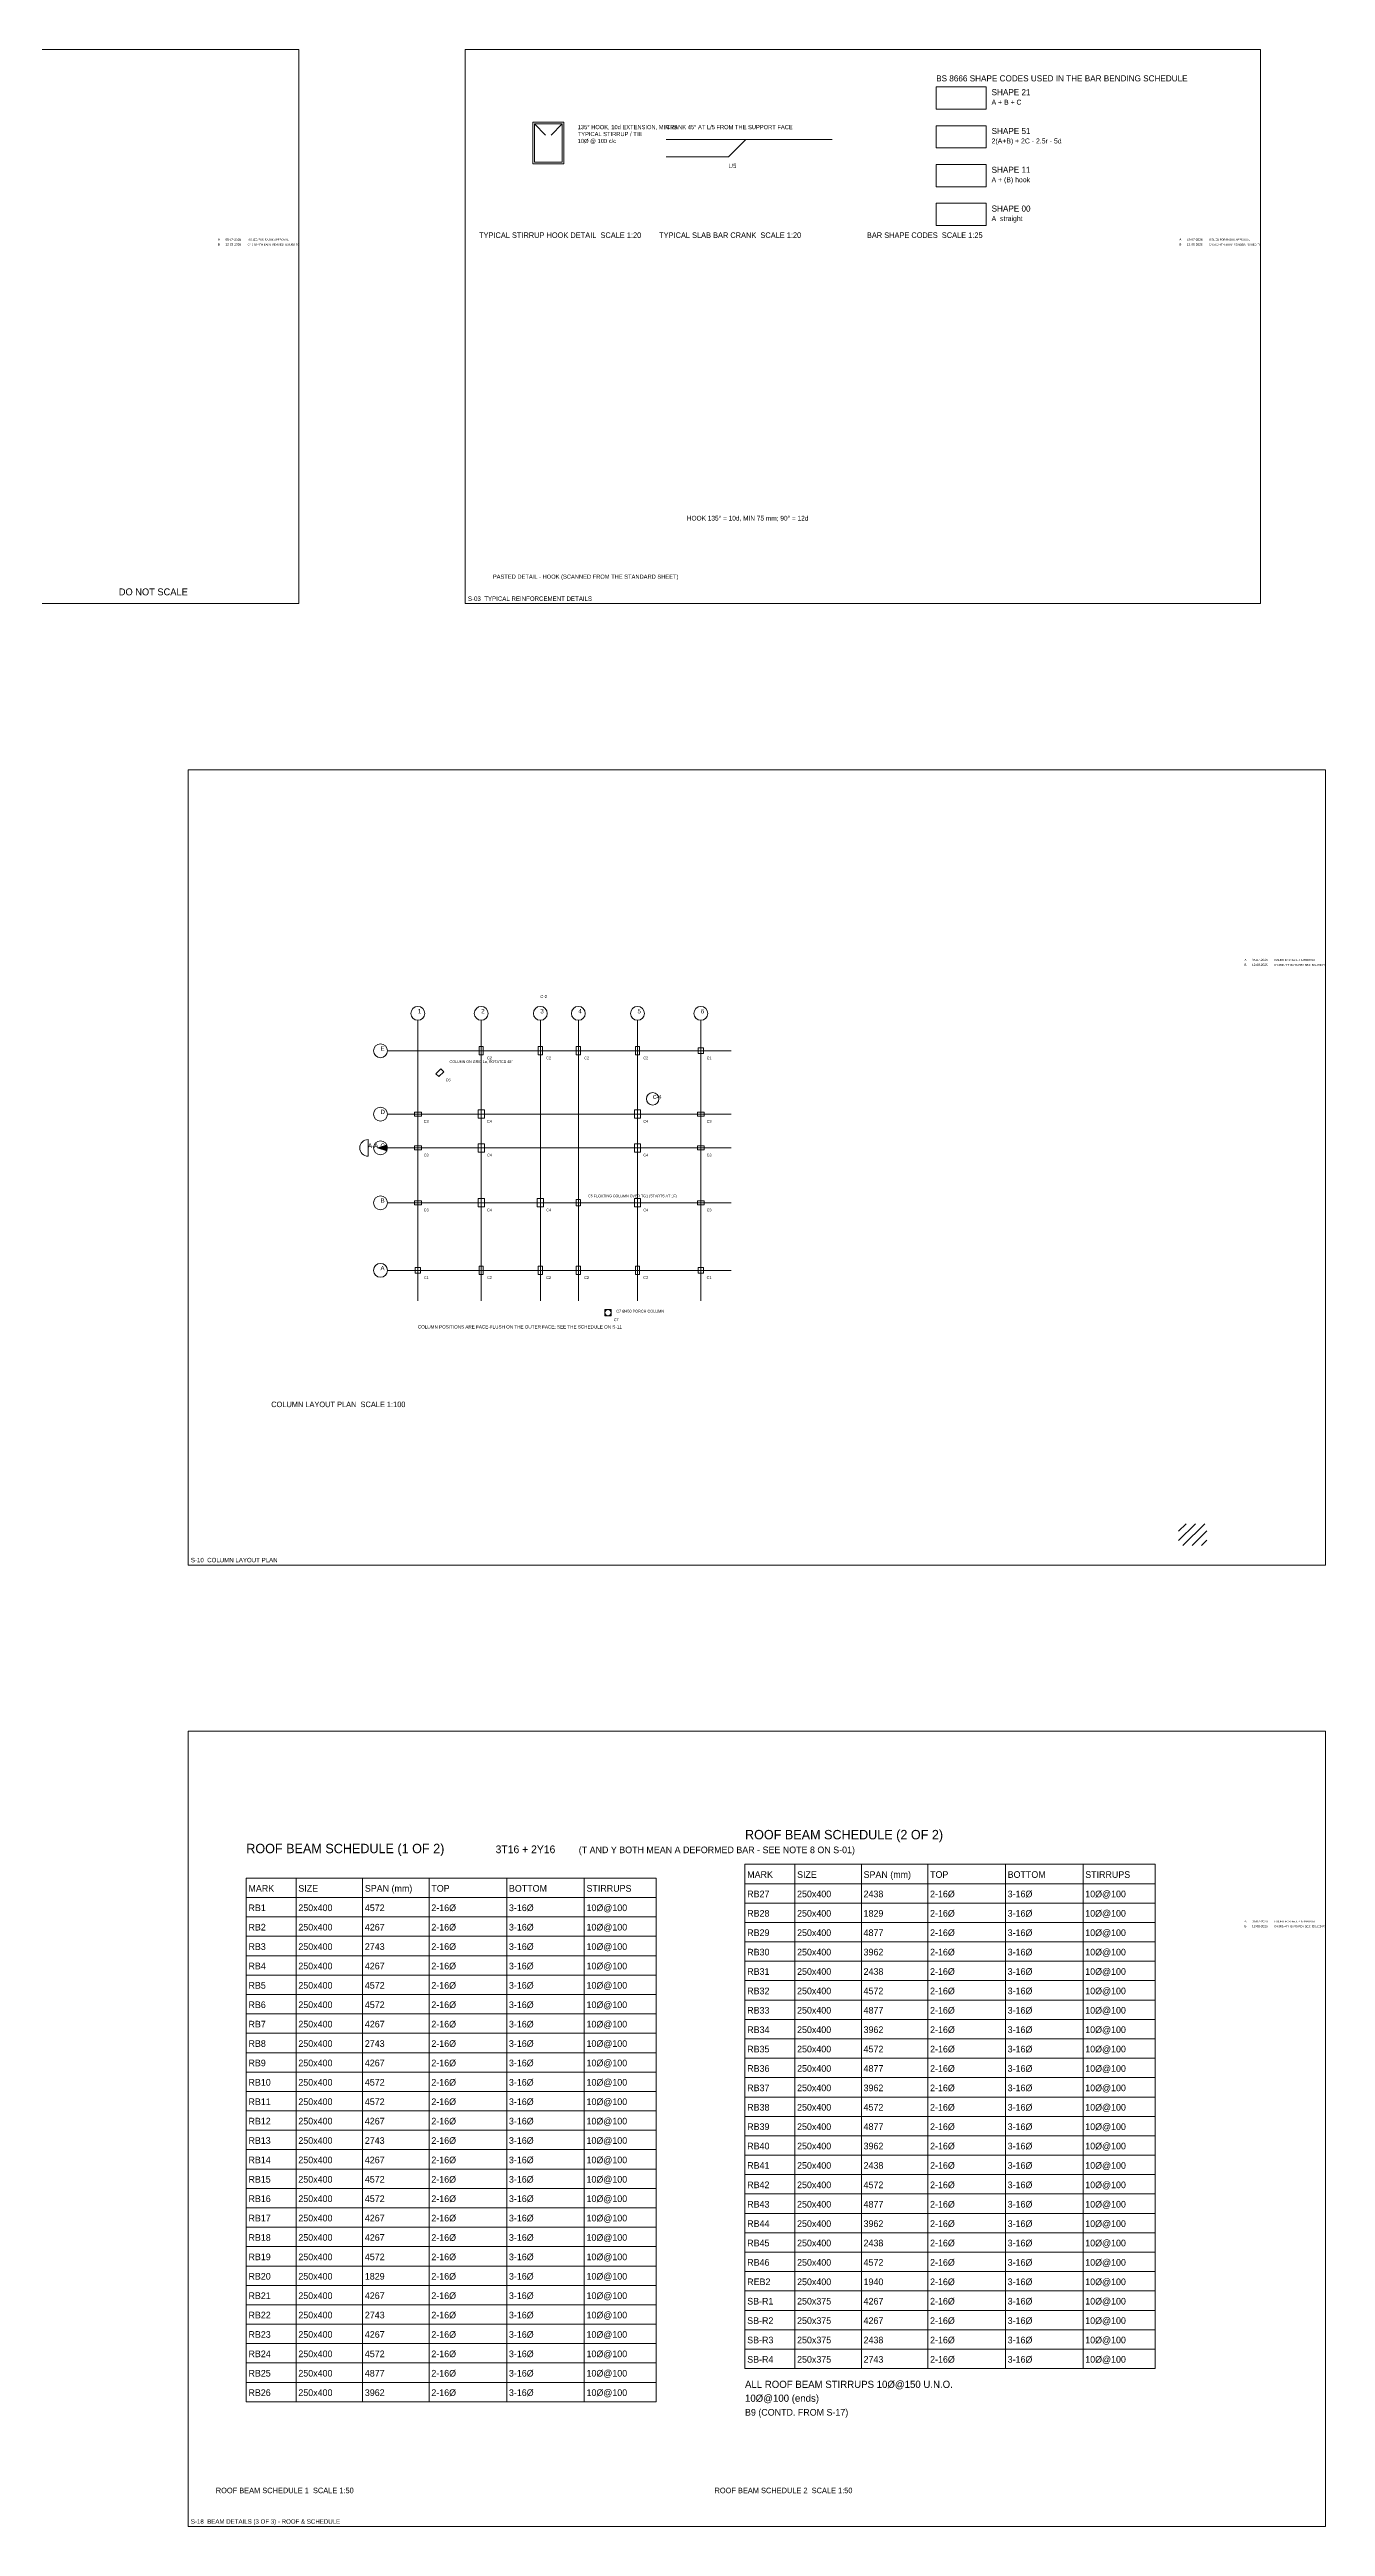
# Model space of a CAD drawing. Extents: x 1000 to 741800, y -207200 to 58400.
# Drawn here: x 179200 to 271300, y -137800 to 41000 of the extents above; entities that cross this region are included whole.
import ezdxf

# ---------------------------------------------------------------- set-up
doc = ezdxf.new("R2010")
doc.units = 0
doc.linetypes.add('DASHED', pattern=[1.524, 1.27, -0.254])
doc.layers.get('0').update_dxf_attribs({"lineweight": 0, "plot": 0})
for name, color, linetype, lineweight, plot in [('Arrow', 7, 'Continuous', 0, False), ('Beam Line', 4, 'Continuous', 0, False), ('Column', 1, 'Continuous', 0, False), ('Grid', 8, 'Continuous', 0, False), ('Grid Circle', 8, 'Continuous', 0, False), ('Grid text', 7, 'Continuous', 0, False), ('Hatch', 9, 'Continuous', 0, False), ('Rod-1', 6, 'Continuous', 0, False), ('Rod-2', 2, 'Continuous', 0, False), ('Rod-Stirrup', 3, 'Continuous', 0, False), ('Sheet', 7, 'Continuous', 0, False), ('Text-1', 7, 'Continuous', 0, False), ('Text-2', 7, 'Continuous', 0, False), ('TITLE', 7, 'Continuous', 0, False)]:
    doc.layers.add(name, color=color, linetype=linetype, lineweight=lineweight, plot=plot)

# ---------------------------------------------------------------- blocks, each defined once
blk = doc.blocks.new('GRID_BUBBLE')
at = {"layer": 'Grid Circle'}
blk.add_circle((0, 0), 500, dxfattribs=at)
at = {"layer": 'Text-1'}
blk.add_attdef('GRID', (0, 0), '', height=320, dxfattribs=at)
blk = doc.blocks.new('COL_TAG')
at = {"layer": 'Grid Circle'}
blk.add_circle((0, 0), 450, dxfattribs=at)
at = {"layer": 'Text-1'}
blk.add_attdef('MARK', (0, 0), '', height=280, dxfattribs=at)
blk = doc.blocks.new('SECTION_MARK')
at = {"layer": 'Arrow'}
blk.add_solid([(600, 0), (1400, 250), (1400, -250)], dxfattribs=at)
at = {"layer": 'Text-1'}
blk.add_line((0, -600), (0, 600), dxfattribs=at)
blk.add_arc((0, 0), 600, 90, 270, dxfattribs=at)
blk.add_attdef('SEC', (0, 0), '', height=320, dxfattribs=at)

msp = doc.modelspace()

# ---------------------------------------------------------------- hatches: boundary and pattern name
at = {"layer": 'Hatch'}
h = msp.add_hatch(dxfattribs=at)
h.set_pattern_fill('ANSI31', color=256, scale=150)
h.paths.add_polyline_path([(260700, -67000), (262742, -67000), (262742, -65415), (260700, -65415)])

# ---------------------------------------------------------------- linework, layer by layer
for p, q in [((193400, -91000), (223000, -91000)), ((193400, -91000), (193400, -128800)), ((197000, -91000), (197000, -128800)), ((201800, -91000), (201800, -128800)), ((206600, -91000), (206600, -128800)), ((212200, -91000), (212200, -128800)), ((217800, -91000), (217800, -128800)), ((223000, -91000), (223000, -128800)), ((229400, -90000), (259000, -90000)), ((229400, -90000), (229400, -126400)), ((233000, -90000), (233000, -126400)), ((237800, -90000), (237800, -126400)), ((242600, -90000), (242600, -126400)), ((248200, -90000), (248200, -126400)), ((253800, -90000), (253800, -126400)), ((259000, -90000), (259000, -126400)), ((193400, -92400), (223000, -92400)), ((229400, -91400), (259000, -91400)), ((229400, -92800), (259000, -92800)), ((193400, -93800), (223000, -93800)), ((229400, -94200), (259000, -94200)), ((193400, -95200), (223000, -95200)), ((229400, -95600), (259000, -95600)), ((193400, -96600), (223000, -96600)), ((193400, -98000), (223000, -98000)), ((229400, -97000), (259000, -97000)), ((193400, -99400), (223000, -99400)), ((229400, -98400), (259000, -98400)), ((229400, -99800), (259000, -99800)), ((193400, -100800), (223000, -100800)), ((229400, -101200), (259000, -101200)), ((193400, -102200), (223000, -102200)), ((193400, -103600), (223000, -103600)), ((229400, -102600), (259000, -102600)), ((193400, -105000), (223000, -105000)), ((229400, -104000), (259000, -104000)), ((229400, -105400), (259000, -105400)), ((193400, -106400), (223000, -106400)), ((229400, -106800), (259000, -106800)), ((193400, -107800), (223000, -107800)), ((229400, -108200), (259000, -108200)), ((193400, -109200), (223000, -109200)), ((193400, -110600), (223000, -110600)), ((229400, -109600), (259000, -109600)), ((193400, -112000), (223000, -112000)), ((229400, -111000), (259000, -111000)), ((229400, -112400), (259000, -112400)), ((193400, -113400), (223000, -113400)), ((229400, -113800), (259000, -113800)), ((193400, -114800), (223000, -114800)), ((193400, -116200), (223000, -116200)), ((229400, -115200), (259000, -115200)), ((193400, -117600), (223000, -117600)), ((229400, -116600), (259000, -116600)), ((229400, -118000), (259000, -118000)), ((193400, -119000), (223000, -119000)), ((229400, -119400), (259000, -119400)), ((193400, -120400), (223000, -120400)), ((229400, -120800), (259000, -120800)), ((193400, -121800), (223000, -121800)), ((193400, -123200), (223000, -123200)), ((229400, -122200), (259000, -122200)), ((193400, -124600), (223000, -124600)), ((229400, -123600), (259000, -123600)), ((229400, -125000), (259000, -125000)), ((193400, -126000), (223000, -126000)), ((229400, -126400), (259000, -126400)), ((193400, -127400), (223000, -127400)), ((193400, -128800), (223000, -128800))]:
    msp.add_line(p, q)
at = {"layer": 'Beam Line'}
msp.add_lwpolyline([(214075, 32750), (216325, 32750), (216325, 35750), (214075, 35750)], close=True, dxfattribs=at)
at = {"layer": 'Column'}
for points in [[(210211, -31575), (210511, -31575), (210511, -30975), (210211, -30975)], [(214478, -31575), (214778, -31575), (214778, -30975), (214478, -30975)], [(217222, -31575), (217522, -31575), (217522, -30975), (217222, -30975)], [(221489, -31575), (221789, -31575), (221789, -30975), (221489, -30975)], [(226011, -31475), (226411, -31475), (226411, -31075), (226011, -31075)], [(207302, -33142), (207656, -32788), (207444, -32576), (207090, -32930)], [(205539, -35997), (206039, -35997), (206039, -35697), (205539, -35697)], [(210136, -36147), (210586, -36147), (210586, -35547), (210136, -35547)], [(221414, -36147), (221864, -36147), (221864, -35547), (221414, -35547)], [(221414, -36147), (221864, -36147), (221864, -35547), (221414, -35547)], [(225961, -35997), (226461, -35997), (226461, -35697), (225961, -35697)], [(205539, -38436), (206039, -38436), (206039, -38136), (205539, -38136)], [(210136, -38586), (210586, -38586), (210586, -37986), (210136, -37986)], [(221414, -38586), (221864, -38586), (221864, -37986), (221414, -37986)], [(225961, -38436), (226461, -38436), (226461, -38136), (225961, -38136)], [(205539, -42398), (206039, -42398), (206039, -42098), (205539, -42098)], [(210136, -42548), (210586, -42548), (210586, -41948), (210136, -41948)], [(214403, -42548), (214853, -42548), (214853, -41948), (214403, -41948)], [(221414, -42548), (221864, -42548), (221864, -41948), (221414, -41948)], [(225961, -42398), (226461, -42398), (226461, -42098), (225961, -42098)], [(205589, -47325), (205989, -47325), (205989, -46925), (205589, -46925)], [(210211, -47425), (210511, -47425), (210511, -46825), (210211, -46825)], [(214478, -47425), (214778, -47425), (214778, -46825), (214478, -46825)], [(217222, -47425), (217522, -47425), (217522, -46825), (217222, -46825)], [(221489, -47425), (221789, -47425), (221789, -46825), (221489, -46825)], [(226011, -47325), (226411, -47325), (226411, -46925), (226011, -46925)], [(219280, -50398), (219730, -50398), (219730, -49948), (219280, -49948)]]:
    msp.add_lwpolyline(points, close=True, dxfattribs=at)
at = {"layer": 'Column', "linetype": 'DASHED'}
msp.add_lwpolyline([(217222, -42473), (217522, -42473), (217522, -42023), (217222, -42023)], close=True, dxfattribs=at)
at = {"layer": 'Column'}
msp.add_circle((219505, -50173), 225, dxfattribs=at)
at = {"layer": 'Grid'}
for p, q in [((205789, -49325), (205789, -29075)), ((210361, -49325), (210361, -29075)), ((214628, -49325), (214628, -29075)), ((217372, -49325), (217372, -29075)), ((221639, -49325), (221639, -29075)), ((226211, -49325), (226211, -29075)), ((203589, -31275), (228411, -31275)), ((203589, -35847), (228411, -35847)), ((203589, -38286), (228411, -38286)), ((203589, -42248), (228411, -42248)), ((203589, -47125), (228411, -47125))]:
    msp.add_line(p, q, dxfattribs=at)
at = {"layer": 'Rod-1'}
for points in [[(243200, 36700), (246800, 36700), (246800, 38300), (243200, 38300)], [(243200, 33900), (246800, 33900), (246800, 35500), (243200, 35500)], [(243200, 31100), (246800, 31100), (246800, 32700), (243200, 32700)], [(243200, 28300), (246800, 28300), (246800, 29900), (243200, 29900)]]:
    msp.add_lwpolyline(points, close=True, dxfattribs=at)
msp.add_lwpolyline([(223700, 33250), (228200, 33250), (229450, 34500), (235700, 34500)], dxfattribs=at)
at = {"layer": 'Rod-2'}
msp.add_lwpolyline([(223700, 34500), (235700, 34500)], dxfattribs=at)
at = {"layer": 'Rod-Stirrup'}
for p, q in [((214200, 35625), (215000, 34825)), ((216200, 35625), (215400, 34825))]:
    msp.add_line(p, q, dxfattribs=at)
msp.add_lwpolyline([(214200, 32875), (216200, 32875), (216200, 35625), (214200, 35625)], close=True, dxfattribs=at)
at = {"layer": 'Sheet'}
for points in [[(139800, 1000), (197200, 1000), (197200, 41000), (139800, 41000)], [(209200, 1000), (266600, 1000), (266600, 41000), (209200, 41000)], [(189200, -68400), (271300, -68400), (271300, -11000), (189200, -11000)], [(189200, -137800), (271300, -137800), (271300, -80400), (189200, -80400)]]:
    msp.add_lwpolyline(points, close=True, dxfattribs=at)

# ---------------------------------------------------------------- block references
at = {"layer": 'Grid Circle'}
for p, values in [((205789, -28575), {'GRID': '1'}), ((210361, -28575), {'GRID': '2'}), ((214628, -28575), {'GRID': '3'}), ((217372, -28575), {'GRID': '4'}), ((221639, -28575), {'GRID': '5'}), ((226211, -28575), {'GRID': '6'}), ((203089, -31275), {'GRID': 'E'}), ((203089, -35847), {'GRID': 'D'}), ((203089, -38286), {'GRID': 'C'}), ((203089, -42248), {'GRID': 'B'}), ((203089, -47125), {'GRID': 'A'})]:
    msp.add_blockref('GRID_BUBBLE', p, dxfattribs=at).add_auto_attribs(values)
at = {"layer": 'Grid text'}
msp.add_blockref('COL_TAG', (222739, -34747), dxfattribs=at).add_auto_attribs({'MARK': 'C-4'})
at = {"layer": 'Text-1'}
msp.add_blockref('SECTION_MARK', (202189, -38286), dxfattribs=at).add_auto_attribs({'SEC': 'A-A'})

# ---------------------------------------------------------------- texts
at = {"layer": 'Sheet'}
for s, height, p in [('TYPICAL STIRRUP HOOK DETAIL  SCALE 1:20', 400, (210200, 27400)), ('TYPICAL SLAB BAR CRANK  SCALE 1:20', 400, (223200, 27400)), ('BAR SHAPE CODES  SCALE 1:25', 400, (238200, 27400)), ('S-03  TYPICAL REINFORCEMENT DETAILS', 320, (209400, 1200)), ('COLUMN LAYOUT PLAN  SCALE 1:100', 400, (195200, -57000)), ('S-10  COLUMN LAYOUT PLAN', 320, (189400, -68200)), ('ROOF BEAM SCHEDULE (2 OF 2)', 680, (229400, -88200)), ('ROOF BEAM SCHEDULE (1 OF 2)', 680, (193400, -89200)), ('ROOF BEAM SCHEDULE 1  SCALE 1:50', 400, (191200, -135400)), ('ROOF BEAM SCHEDULE 2  SCALE 1:50', 400, (227200, -135400)), ('S-18  BEAM DETAILS (3 OF 3) - ROOF & SCHEDULE', 320, (189400, -137600))]:
    msp.add_text(s, height=height, dxfattribs=at).set_placement(p)
at = {"layer": 'Text-1'}
for s, height, p in [('HOOK 135%%D = 10d, MIN 75 mm; 90%%D = 12d', 340, (225200, 7000)), ('DO NOT SCALE', 500, (184200, 1600)), ('PASTED DETAIL - HOOK (SCANNED FROM THE STANDARD SHEET)', 300, (211200, 2800)), ('C-2', 220, (214628, -27475)), ('C2', 200, (210781, -31895)), ('C2', 200, (215048, -31895)), ('C2', 200, (217792, -31895)), ('C2', 200, (222059, -31895)), ('C1', 200, (226631, -31895)), ('C6', 200, (207793, -33479)), ('C3', 200, (206209, -36467)), ('C4', 200, (210781, -36467)), ('C4', 200, (222059, -36467)), ('C3', 200, (226631, -36467)), ('C3', 200, (206209, -38906)), ('C4', 200, (210781, -38906)), ('C4', 200, (222059, -38906)), ('C3', 200, (226631, -38906)), ('C3', 200, (206209, -42868)), ('C4', 200, (210781, -42868)), ('C4', 200, (215048, -42868)), ('C4', 200, (222059, -42868)), ('C3', 200, (226631, -42868)), ('C1', 200, (206209, -47745)), ('C2', 200, (210781, -47745)), ('C2', 200, (215048, -47745)), ('C2', 200, (217792, -47745)), ('C2', 200, (222059, -47745)), ('C1', 200, (226631, -47745)), ('COLUMN POSITIONS ARE FACE-FLUSH ON THE OUTER FACE; SEE THE SCHEDULE ON S-11', 240, (205789, -51325)), ('C7', 200, (219925, -50793)), ('MARK', 480, (229560, -90980)), ('SIZE', 480, (233160, -90980)), ('SPAN (mm)', 480, (237960, -90980)), ('TOP', 480, (242760, -90980)), ('BOTTOM', 480, (248360, -90980)), ('STIRRUPS', 480, (253960, -90980)), ('MARK', 480, (193560, -91980)), ('RB1', 480, (193560, -93380)), ('SIZE', 480, (197160, -91980)), ('250x400', 480, (197160, -93380)), ('4572', 480, (201960, -93380)), ('SPAN (mm)', 480, (201960, -91980)), ('TOP', 480, (206760, -91980)), ('2-16%%C', 480, (206760, -93380)), ('3-16%%C', 480, (212360, -93380)), ('BOTTOM', 480, (212360, -91980)), ('STIRRUPS', 480, (217960, -91980)), ('10%%C@100', 480, (217960, -93380)), ('RB27', 480, (229560, -92380)), ('250x400', 480, (233160, -92380)), ('2438', 480, (237960, -92380)), ('2-16%%C', 480, (242760, -92380)), ('3-16%%C', 480, (248360, -92380)), ('10%%C@100', 480, (253960, -92380)), ('RB2', 480, (193560, -94780)), ('250x400', 480, (197160, -94780)), ('4267', 480, (201960, -94780)), ('2-16%%C', 480, (206760, -94780)), ('3-16%%C', 480, (212360, -94780)), ('10%%C@100', 480, (217960, -94780)), ('RB28', 480, (229560, -93780)), ('RB29', 480, (229560, -95180)), ('250x400', 480, (233160, -93780)), ('250x400', 480, (233160, -95180)), ('4877', 480, (237960, -95180)), ('1829', 480, (237960, -93780)), ('2-16%%C', 480, (242760, -93780)), ('2-16%%C', 480, (242760, -95180)), ('3-16%%C', 480, (248360, -93780)), ('3-16%%C', 480, (248360, -95180)), ('10%%C@100', 480, (253960, -93780)), ('10%%C@100', 480, (253960, -95180)), ('RB3', 480, (193560, -96180)), ('250x400', 480, (197160, -96180)), ('2743', 480, (201960, -96180)), ('2-16%%C', 480, (206760, -96180)), ('3-16%%C', 480, (212360, -96180)), ('10%%C@100', 480, (217960, -96180)), ('RB30', 480, (229560, -96580)), ('250x400', 480, (233160, -96580)), ('3962', 480, (237960, -96580)), ('2-16%%C', 480, (242760, -96580)), ('3-16%%C', 480, (248360, -96580)), ('10%%C@100', 480, (253960, -96580)), ('RB4', 480, (193560, -97580)), ('250x400', 480, (197160, -97580)), ('4267', 480, (201960, -97580)), ('2-16%%C', 480, (206760, -97580)), ('3-16%%C', 480, (212360, -97580)), ('10%%C@100', 480, (217960, -97580)), ('RB31', 480, (229560, -97980)), ('250x400', 480, (233160, -97980)), ('2438', 480, (237960, -97980)), ('2-16%%C', 480, (242760, -97980)), ('3-16%%C', 480, (248360, -97980)), ('10%%C@100', 480, (253960, -97980)), ('RB5', 480, (193560, -98980)), ('RB6', 480, (193560, -100380)), ('250x400', 480, (197160, -98980)), ('250x400', 480, (197160, -100380)), ('4572', 480, (201960, -98980)), ('4572', 480, (201960, -100380)), ('2-16%%C', 480, (206760, -98980)), ('2-16%%C', 480, (206760, -100380)), ('3-16%%C', 480, (212360, -98980)), ('3-16%%C', 480, (212360, -100380)), ('10%%C@100', 480, (217960, -98980)), ('10%%C@100', 480, (217960, -100380)), ('RB32', 480, (229560, -99380)), ('250x400', 480, (233160, -99380)), ('4572', 480, (237960, -99380)), ('2-16%%C', 480, (242760, -99380)), ('3-16%%C', 480, (248360, -99380)), ('10%%C@100', 480, (253960, -99380)), ('RB7', 480, (193560, -101780)), ('250x400', 480, (197160, -101780)), ('4267', 480, (201960, -101780)), ('2-16%%C', 480, (206760, -101780)), ('3-16%%C', 480, (212360, -101780)), ('10%%C@100', 480, (217960, -101780)), ('RB33', 480, (229560, -100780)), ('RB34', 480, (229560, -102180)), ('250x400', 480, (233160, -100780)), ('250x400', 480, (233160, -102180)), ('4877', 480, (237960, -100780)), ('3962', 480, (237960, -102180)), ('2-16%%C', 480, (242760, -100780)), ('2-16%%C', 480, (242760, -102180)), ('3-16%%C', 480, (248360, -100780)), ('3-16%%C', 480, (248360, -102180)), ('10%%C@100', 480, (253960, -100780)), ('10%%C@100', 480, (253960, -102180)), ('RB8', 480, (193560, -103180)), ('250x400', 480, (197160, -103180)), ('2743', 480, (201960, -103180)), ('2-16%%C', 480, (206760, -103180)), ('3-16%%C', 480, (212360, -103180)), ('10%%C@100', 480, (217960, -103180)), ('RB35', 480, (229560, -103580)), ('250x400', 480, (233160, -103580)), ('4572', 480, (237960, -103580)), ('2-16%%C', 480, (242760, -103580)), ('3-16%%C', 480, (248360, -103580)), ('10%%C@100', 480, (253960, -103580)), ('RB9', 480, (193560, -104580)), ('250x400', 480, (197160, -104580)), ('4267', 480, (201960, -104580)), ('2-16%%C', 480, (206760, -104580)), ('2-16%%C', 480, (206760, -105980)), ('3-16%%C', 480, (212360, -104580)), ('3-16%%C', 480, (212360, -105980)), ('10%%C@100', 480, (217960, -104580)), ('10%%C@100', 480, (217960, -105980)), ('RB36', 480, (229560, -104980)), ('250x400', 480, (233160, -104980)), ('4877', 480, (237960, -104980)), ('2-16%%C', 480, (242760, -104980)), ('3-16%%C', 480, (248360, -104980)), ('10%%C@100', 480, (253960, -104980)), ('RB10', 480, (193560, -105980)), ('RB11', 480, (193560, -107380)), ('250x400', 480, (197160, -105980)), ('250x400', 480, (197160, -107380)), ('4572', 480, (201960, -105980)), ('4572', 480, (201960, -107380)), ('2-16%%C', 480, (206760, -107380)), ('3-16%%C', 480, (212360, -107380)), ('10%%C@100', 480, (217960, -107380)), ('RB37', 480, (229560, -106380)), ('250x400', 480, (233160, -106380)), ('3962', 480, (237960, -106380)), ('2-16%%C', 480, (242760, -106380)), ('3-16%%C', 480, (248360, -106380)), ('10%%C@100', 480, (253960, -106380)), ('10%%C@100', 480, (253960, -107780)), ('RB12', 480, (193560, -108780)), ('250x400', 480, (197160, -108780)), ('4267', 480, (201960, -108780)), ('2-16%%C', 480, (206760, -108780)), ('3-16%%C', 480, (212360, -108780)), ('10%%C@100', 480, (217960, -108780)), ('RB38', 480, (229560, -107780)), ('RB39', 480, (229560, -109180)), ('250x400', 480, (233160, -107780)), ('250x400', 480, (233160, -109180)), ('4572', 480, (237960, -107780)), ('4877', 480, (237960, -109180)), ('2-16%%C', 480, (242760, -107780)), ('2-16%%C', 480, (242760, -109180)), ('3-16%%C', 480, (248360, -107780)), ('3-16%%C', 480, (248360, -109180)), ('10%%C@100', 480, (253960, -109180)), ('RB13', 480, (193560, -110180)), ('250x400', 480, (197160, -110180)), ('2743', 480, (201960, -110180)), ('2-16%%C', 480, (206760, -110180)), ('3-16%%C', 480, (212360, -110180)), ('10%%C@100', 480, (217960, -110180)), ('RB40', 480, (229560, -110580)), ('250x400', 480, (233160, -110580)), ('3962', 480, (237960, -110580)), ('2-16%%C', 480, (242760, -110580)), ('3-16%%C', 480, (248360, -110580)), ('10%%C@100', 480, (253960, -110580)), ('RB14', 480, (193560, -111580)), ('RB15', 480, (193560, -112980)), ('250x400', 480, (197160, -111580)), ('250x400', 480, (197160, -112980)), ('4267', 480, (201960, -111580)), ('4572', 480, (201960, -112980)), ('2-16%%C', 480, (206760, -111580)), ('2-16%%C', 480, (206760, -112980)), ('3-16%%C', 480, (212360, -111580)), ('3-16%%C', 480, (212360, -112980)), ('10%%C@100', 480, (217960, -111580)), ('10%%C@100', 480, (217960, -112980)), ('RB41', 480, (229560, -111980)), ('250x400', 480, (233160, -111980)), ('2438', 480, (237960, -111980)), ('2-16%%C', 480, (242760, -111980)), ('3-16%%C', 480, (248360, -111980)), ('10%%C@100', 480, (253960, -111980)), ('RB16', 480, (193560, -114380)), ('250x400', 480, (197160, -114380)), ('4572', 480, (201960, -114380)), ('2-16%%C', 480, (206760, -114380)), ('3-16%%C', 480, (212360, -114380)), ('10%%C@100', 480, (217960, -114380)), ('RB42', 480, (229560, -113380)), ('RB43', 480, (229560, -114780)), ('250x400', 480, (233160, -113380)), ('250x400', 480, (233160, -114780)), ('4572', 480, (237960, -113380)), ('4877', 480, (237960, -114780)), ('2-16%%C', 480, (242760, -113380)), ('2-16%%C', 480, (242760, -114780)), ('3-16%%C', 480, (248360, -113380)), ('3-16%%C', 480, (248360, -114780)), ('10%%C@100', 480, (253960, -113380)), ('10%%C@100', 480, (253960, -114780)), ('RB17', 480, (193560, -115780)), ('250x400', 480, (197160, -115780)), ('4267', 480, (201960, -115780)), ('2-16%%C', 480, (206760, -115780)), ('3-16%%C', 480, (212360, -115780)), ('10%%C@100', 480, (217960, -115780)), ('RB44', 480, (229560, -116180)), ('250x400', 480, (233160, -116180)), ('3962', 480, (237960, -116180)), ('2-16%%C', 480, (242760, -116180)), ('3-16%%C', 480, (248360, -116180)), ('10%%C@100', 480, (253960, -116180)), ('RB18', 480, (193560, -117180)), ('250x400', 480, (197160, -117180)), ('4267', 480, (201960, -117180)), ('2-16%%C', 480, (206760, -117180)), ('3-16%%C', 480, (212360, -117180)), ('10%%C@100', 480, (217960, -117180)), ('RB45', 480, (229560, -117580)), ('250x400', 480, (233160, -117580)), ('2438', 480, (237960, -117580)), ('2-16%%C', 480, (242760, -117580)), ('3-16%%C', 480, (248360, -117580)), ('10%%C@100', 480, (253960, -117580)), ('RB19', 480, (193560, -118580)), ('RB20', 480, (193560, -119980)), ('250x400', 480, (197160, -118580)), ('250x400', 480, (197160, -119980)), ('4572', 480, (201960, -118580)), ('1829', 480, (201960, -119980)), ('2-16%%C', 480, (206760, -118580)), ('2-16%%C', 480, (206760, -119980)), ('3-16%%C', 480, (212360, -118580)), ('3-16%%C', 480, (212360, -119980)), ('10%%C@100', 480, (217960, -118580)), ('10%%C@100', 480, (217960, -119980)), ('RB46', 480, (229560, -118980)), ('250x400', 480, (233160, -118980)), ('4572', 480, (237960, -118980)), ('2-16%%C', 480, (242760, -118980)), ('3-16%%C', 480, (248360, -118980)), ('10%%C@100', 480, (253960, -118980)), ('RB21', 480, (193560, -121380)), ('250x400', 480, (197160, -121380)), ('4267', 480, (201960, -121380)), ('2-16%%C', 480, (206760, -121380)), ('3-16%%C', 480, (212360, -121380)), ('10%%C@100', 480, (217960, -121380)), ('SB-R1', 480, (229560, -121780)), ('REB2', 480, (229560, -120380)), ('250x400', 480, (233160, -120380)), ('250x375', 480, (233160, -121780)), ('4267', 480, (237960, -121780)), ('1940', 480, (237960, -120380)), ('2-16%%C', 480, (242760, -120380)), ('2-16%%C', 480, (242760, -121780)), ('3-16%%C', 480, (248360, -120380)), ('3-16%%C', 480, (248360, -121780)), ('10%%C@100', 480, (253960, -120380)), ('10%%C@100', 480, (253960, -121780)), ('RB22', 480, (193560, -122780)), ('250x400', 480, (197160, -122780)), ('2743', 480, (201960, -122780)), ('2-16%%C', 480, (206760, -122780)), ('3-16%%C', 480, (212360, -122780)), ('10%%C@100', 480, (217960, -122780)), ('SB-R2', 480, (229560, -123180)), ('250x375', 480, (233160, -123180)), ('4267', 480, (237960, -123180)), ('2-16%%C', 480, (242760, -123180)), ('3-16%%C', 480, (248360, -123180)), ('10%%C@100', 480, (253960, -123180)), ('RB23', 480, (193560, -124180)), ('RB24', 480, (193560, -125580)), ('250x400', 480, (197160, -124180)), ('250x400', 480, (197160, -125580)), ('4267', 480, (201960, -124180)), ('4572', 480, (201960, -125580)), ('2-16%%C', 480, (206760, -124180)), ('2-16%%C', 480, (206760, -125580)), ('3-16%%C', 480, (212360, -124180)), ('3-16%%C', 480, (212360, -125580)), ('10%%C@100', 480, (217960, -124180)), ('10%%C@100', 480, (217960, -125580)), ('SB-R3', 480, (229560, -124580)), ('250x375', 480, (233160, -124580)), ('2438', 480, (237960, -124580)), ('2-16%%C', 480, (242760, -124580)), ('3-16%%C', 480, (248360, -124580)), ('10%%C@100', 480, (253960, -124580)), ('RB25', 480, (193560, -126980)), ('250x400', 480, (197160, -126980)), ('4877', 480, (201960, -126980)), ('2-16%%C', 480, (206760, -126980)), ('3-16%%C', 480, (212360, -126980)), ('10%%C@100', 480, (217960, -126980)), ('SB-R4', 480, (229560, -125980)), ('250x375', 480, (233160, -125980)), ('2743', 480, (237960, -125980)), ('2-16%%C', 480, (242760, -125980)), ('3-16%%C', 480, (248360, -125980)), ('10%%C@100', 480, (253960, -125980)), ('RB26', 480, (193560, -128380)), ('250x400', 480, (197160, -128380)), ('3962', 480, (201960, -128380)), ('2-16%%C', 480, (206760, -128380)), ('3-16%%C', 480, (212360, -128380)), ('10%%C@100', 480, (217960, -128380)), ('ALL ROOF BEAM STIRRUPS 10%%C@150 U.N.O.', 520, (229400, -127800))]:
    msp.add_text(s, height=height, dxfattribs=at).set_placement(p)
at = {"layer": 'Text-2'}
for s, height, p in [('BS 8666 SHAPE CODES USED IN THE BAR BENDING SCHEDULE', 440, (243200, 38700)), ('SHAPE 21', 440, (247200, 37700)), ('A + B + C', 360, (247200, 37020)), ('TYPICAL STIRRUP / TIE', 300, (217325, 34750)), ('135%%D HOOK, 10d EXTENSION, MIN 75', 300, (217325, 35250)), ('10%%C @ 100 c/c', 300, (217325, 34250)), ('CRANK 45%%D AT L/5 FROM THE SUPPORT FACE', 300, (223700, 35250)), ('2(A+B) + 2C - 2.5r - 5d', 360, (247200, 34220)), ('SHAPE 51', 440, (247200, 34900)), ('L/5', 300, (228200, 32450)), ('SHAPE 11', 440, (247200, 32100)), ('A + (B) hook', 360, (247200, 31420)), ('A  straight', 360, (247200, 28620)), ('SHAPE 00', 440, (247200, 29300)), ('COLUMN ON GRID 1a, ROTATED 45%%D', 190, (208073, -32159)), ('C5 FLOATING COLUMN OVER TG1 (STARTS AT 1F)', 190, (218072, -41848)), ('C7 %%C450 PORCH COLUMN', 200, (220105, -50173)), ('3T16 + 2Y16', 560, (211400, -89200)), ('(T AND Y BOTH MEAN A DEFORMED BAR - SEE NOTE 8 ON S-01)', 480, (217400, -89200)), ('10%%C@100 (ends)', 520, (229400, -128800)), ('B9 (CONTD. FROM S-17)', 480, (229400, -129800))]:
    msp.add_text(s, height=height, dxfattribs=at).set_placement(p)
at = {"layer": 'TITLE'}
for s, height, p in [('A', 160, (191350, 27200)), ('B', 160, (191350, 26850)), ('05-07-2026', 160, (191900, 27200)), ('12-08-2026', 160, (191900, 26850)), ('C4 3RD-4TH BARS REVISED; ISSUED FO', 140, (193500, 26850)), ('ISSUED FOR RAJUK APPROVAL', 140, (193500, 27200)), ('A', 160, (260750, 27200)), ('B', 160, (260750, 26850)), ('05-07-2026', 160, (261300, 27200)), ('12-08-2026', 160, (261300, 26850)), ('C4 3RD-4TH BARS REVISED; ISSUED FO', 140, (262900, 26850)), ('ISSUED FOR RAJUK APPROVAL', 140, (262900, 27200)), ('A', 160, (265450, -24800)), ('B', 160, (265450, -25150)), ('05-07-2026', 160, (266000, -24800)), ('12-08-2026', 160, (266000, -25150)), ('C4 3RD-4TH BARS REVISED; ISSUED FO', 140, (267600, -25150)), ('ISSUED FOR RAJUK APPROVAL', 140, (267600, -24800)), ('A', 160, (265450, -94200)), ('B', 160, (265450, -94550)), ('05-07-2026', 160, (266000, -94200)), ('12-08-2026', 160, (266000, -94550)), ('C4 3RD-4TH BARS REVISED; ISSUED FO', 140, (267600, -94550)), ('ISSUED FOR RAJUK APPROVAL', 140, (267600, -94200))]:
    msp.add_text(s, height=height, dxfattribs=at).set_placement(p)

doc.saveas('drawing.dxf')
